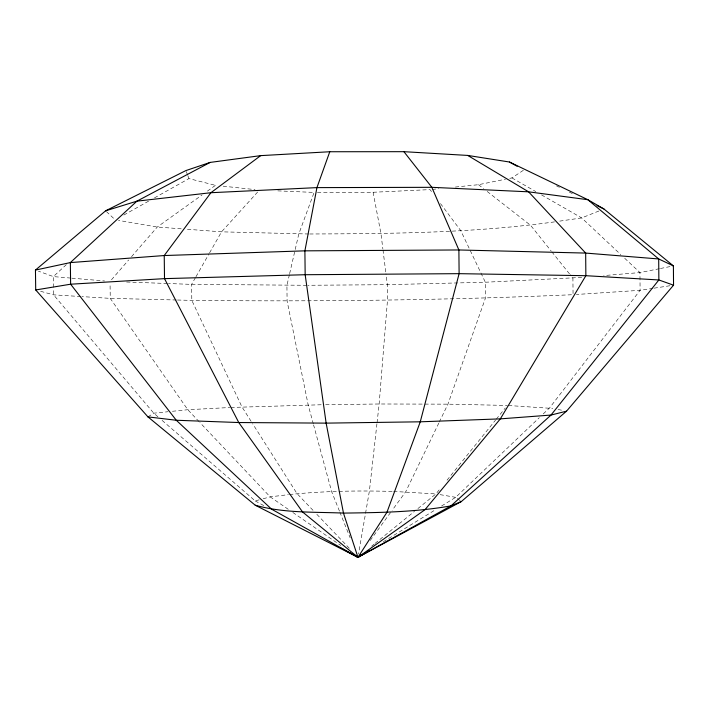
<?xml version="1.0" encoding="UTF-8"?>
<svg xmlns="http://www.w3.org/2000/svg" width="709" height="709" viewBox="0 0 709 709"><rect width="100%" height="100%" fill="white"/><g stroke="black" fill="none" stroke-linecap="round" stroke-linejoin="round"><path stroke-width="0.53" stroke-dasharray="3.54 2.66" d="M376.931 423.796L369.416 490.894L358.515 554.048M377.055 422.697L379.155 403.988L387.486 300.12L387.327 284.69L385.971 273.825M289.396 274.72L286.923 285.426L287.092 300.935L308.176 404.928L313.325 423.947M289.635 273.647L298.773 234.041L314.105 192.423L275.819 190.783M438.818 423.06L405.716 491.709L392.166 510.329M439.296 422.059L447.928 404.157L485.479 298.019L485.337 282.235L469.757 249.533M195.427 277.68L191.616 284.371L191.811 300.377L241.946 406.886L252.014 422.741M195.976 276.732L209.031 253.804M209.58 252.847L221.545 231.834L257.916 191.714M370.213 540.471L391.519 511.216M417.929 508.557L435.92 493.925L440.776 487.916M447.016 480.179L495.564 420.047M496.256 419.187L505.278 408.021M111.473 279.78L128.648 259.999M131.511 256.702L157.274 227.031L202.038 194.966M441.583 505.978L455.683 497.328L539.283 417.698M543.271 413.905L549.635 407.843L640.094 290.318L639.952 272.575L623.991 257.606M66.362 264.643L53.335 276.59L53.476 287.331M371.667 546.169L374.237 544.078M375.088 543.386L414.499 511.34M207.409 191.111L215.465 185.341L217.663 185.581M509.762 178.349L511.916 177.915L523.854 169.983M147.959 416.892L153.773 413.187L168.042 411.734M383.321 541.738L435.946 509.443M123.845 215.013L148.739 201.09M154.482 197.873L188.948 178.597L215.465 185.341M598.883 211.016L581.681 217.92L558.869 221.243M162.086 420.375L255.196 500.909L259.193 499.827M263.19 498.746L270.173 496.858L288.439 494.652M455.364 187.043L478.504 184.695L505.446 179.226M659.37 268.711L639.952 272.575L603.687 275.588M660.451 268.489L673.399 265.91M653.042 288.333L640.094 290.318L576.355 294.483M654.123 288.164L673.55 285.186M554.527 221.882C473.515 233.11 391.395 233.66 309.727 233.988M289.511 494.519C323.703 491.027 358.178 490.46 392.52 491.417M432.224 189.392L438.836 188.727M172.438 411.282L187.796 409.722L229.787 407.524M581.708 277.414L485.337 282.235L387.327 284.69L307.883 285.275M230.895 407.462L321.283 404.759M317.384 192.414L373.085 192.263L430.017 189.613L432.641 193.114M325.644 404.697L379.155 403.988L447.928 404.157L507.36 405.451M306.784 285.284L191.616 284.371L168.467 283.538M308.637 233.997L221.545 231.834L185.598 229.149M393.619 491.434L435.92 493.925M176.381 299.996L110.249 298.365L81.916 296.601M177.48 300.022L191.811 300.377C318.917 301.697 446.067 300.262 573.058 294.696L572.916 278.15L570.187 274.738M126.574 282.022L167.368 283.494M508.442 405.513L552.807 408.464M80.826 296.539L53.574 294.847L38.862 290.823M181.238 228.821L157.274 227.031L118.465 220.393M70.785 278.079L53.335 276.59L38.428 271.157M71.875 278.176L104.586 280.968M223.158 186.175L255.01 189.604M440.085 494.643L455.683 497.328M558.089 409.501L562.317 410.334M556.485 185.873L559.445 187.318M569.336 192.13L572.305 193.575M255.196 500.909L264.891 506.226M511.916 177.915L535.809 191.616M541.543 194.904L581.681 217.92L620.8 254.611M288.271 509.319L270.173 496.858L199.894 422.511M292.799 512.439L340.763 545.469M457.314 498.516L460.575 500.909M478.504 184.695L483.715 188.762M487.189 191.474L530.633 225.365L551.088 250.906M157.93 416.786L153.773 413.187L53.574 294.847L53.485 288.403M106.412 211.566L115.23 219.834M313.023 510.338L297.027 493.615L252.608 423.672M316.834 514.317L349.572 548.553M199.132 421.713L187.796 409.722L110.249 298.365L110.063 283.547M551.77 251.757L569.504 273.887M440.493 203.607L460.788 230.709L469.287 248.54M339.443 511.083L331.626 491.559L313.608 425.001M339.85 512.102L350.14 537.794M186.29 171.569L187.424 174.582M187.805 175.584L188.948 178.597M373.085 192.263L380.963 233.642L382.86 248.85M382.993 249.931L385.838 272.743"/><path stroke-width="1.06" d="M329.774 151.744L316.932 187.619L304.897 250.844L305.162 274.72L326.14 423.131L343.466 513.094L357.956 557.318L461.391 501.502L566.544 411.167L673.55 285.186L673.399 265.91L603.944 208.987L587.85 199.708L509.452 162.015L467.736 155.431L403.908 151.682L329.774 151.744L260.664 155.634L210.148 162.414L185.909 170.568L105.614 210.812L35.45 270.076L35.716 289.954L147.959 416.892L255.249 505.225L357.956 557.318L451.013 505.871L461.391 501.502M361.377 554.527L357.956 557.318L341.472 548.27M260.664 155.634L210.91 192.715L164.231 255.541L164.515 278.637L238.765 422.537L302.566 511.96L357.956 557.318L365.472 552.701M367.351 551.549L369.229 550.397M210.148 162.414L136.934 201.152L105.614 210.812M566.544 411.167L550.999 415.057L500.341 418.868L420.269 421.811L326.14 423.131L238.765 422.537L176.275 420.251L147.959 416.892M35.45 270.076L70.351 262.587L164.231 255.541L304.897 250.844L458.883 249.967L585.669 253.078L658.696 258.953L673.399 265.91M35.716 289.954L70.625 284.203L164.515 278.637L305.162 274.72L459.113 273.665L585.864 275.695L658.865 279.958L673.55 285.186M255.249 505.225C283.875 513.289 314.034 511.809 343.466 513.094C379.395 512.616 415.536 512.182 451.013 505.871L550.999 415.057L658.865 279.958L658.696 258.953L587.85 199.708L528.568 191.82L431.852 187.318L316.932 187.619L210.91 192.715L136.934 201.152L70.351 262.587L70.625 284.203L176.275 420.251L271.556 509.151L357.956 557.318L424.983 509.7L500.341 418.868L585.864 275.695L585.669 253.078L528.568 191.82L467.736 155.431M597.022 205.61L603.944 208.987M509.452 162.015L517.127 166.26M354.332 554.819L357.956 557.318L386.946 512.288L420.269 421.811L459.113 273.665L458.883 249.967L431.852 187.318L403.908 151.682"/></g></svg>
